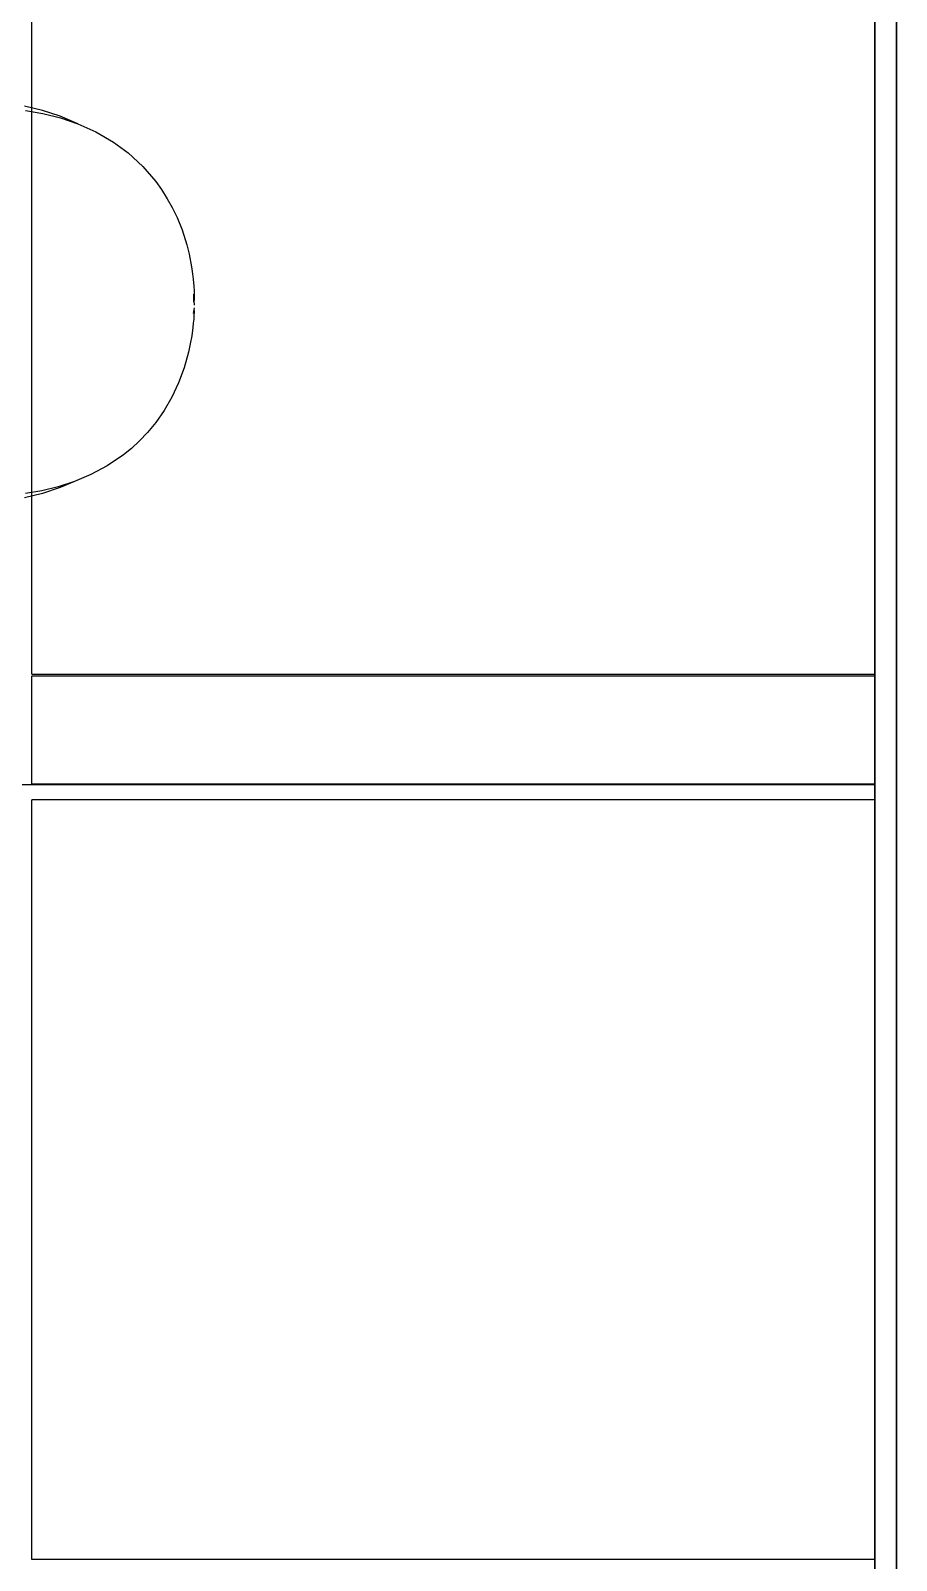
# Model space of a CAD drawing. Header units: metres. Extents: x 62 to 334, y -352 to -102.
# Drawn here: x 86.02 to 101.98, y -178.31 to -150.09 of the extents above; entities that cross this region are included whole.
import ezdxf

# ---------------------------------------------------------------- set-up
doc = ezdxf.new("R2010")
doc.units = ezdxf.units.M

msp = doc.modelspace()

# ---------------------------------------------------------------- linework, layer by layer
for p, q in [((101.985, -191.997), (101.985, -147.997)), ((86.044, -161.961), (86.044, -148.392)), ((101.585, -197.948), (101.585, -148.392)), ((101.985, -148.392), (101.985, -197.948)), ((86.243, -151.563), (85.912, -151.482)), ((85.931, -151.562), (86.252, -151.617)), ((86.566, -151.671), (86.243, -151.563)), ((86.252, -151.617), (86.575, -151.698)), ((86.893, -151.807), (86.566, -151.671)), ((86.575, -151.698), (86.893, -151.807)), ((86.893, -151.807), (87.227, -151.957)), ((87.227, -151.957), (87.552, -152.147)), ((87.552, -152.147), (87.823, -152.347)), ((87.823, -152.347), (88.092, -152.594)), ((88.092, -152.594), (88.33, -152.872)), ((88.33, -152.872), (88.438, -153.024)), ((88.438, -153.024), (88.544, -153.192)), ((88.544, -153.192), (88.633, -153.352)), ((88.633, -153.352), (88.723, -153.54)), ((88.723, -153.54), (88.815, -153.767)), ((88.815, -153.767), (88.902, -154.04)), ((88.902, -154.04), (88.946, -154.216)), ((88.946, -154.216), (88.99, -154.446)), ((88.99, -154.446), (89.009, -154.579)), ((89.009, -154.579), (89.02, -154.674)), ((89.02, -154.674), (89.031, -154.806)), ((89.031, -154.806), (89.036, -154.888)), ((89.036, -154.888), (89.032, -155.097)), ((89.039, -155.204), (89.02, -155.308)), ((89.032, -154.954), (89.04, -155.019)), ((89.032, -155.097), (89.032, -154.954)), ((89.032, -155.097), (89.041, -155.125)), ((89.04, -155.019), (89.041, -155.048)), ((89.041, -155.048), (89.041, -155.069)), ((89.041, -155.125), (89.041, -155.155)), ((89.023, -155.489), (89.015, -155.566)), ((89.03, -155.411), (89.023, -155.489)), ((89.035, -155.333), (89.03, -155.411)), ((89.037, -155.294), (89.035, -155.333)), ((89.038, -155.254), (89.037, -155.294)), ((88.994, -155.719), (88.968, -155.871)), ((89.015, -155.566), (88.994, -155.719)), ((88.936, -156.02), (88.854, -156.311)), ((88.968, -155.871), (88.936, -156.02)), ((88.854, -156.311), (88.75, -156.591)), ((88.75, -156.591), (88.626, -156.854)), ((88.626, -156.854), (88.485, -157.098)), ((88.485, -157.098), (88.33, -157.321)), ((88.33, -157.321), (88.18, -157.505)), ((88.03, -157.661), (87.882, -157.797)), ((88.18, -157.505), (88.03, -157.661)), ((87.734, -157.917), (87.436, -158.12)), ((87.882, -157.797), (87.734, -157.917)), ((87.135, -158.282), (86.834, -158.409)), ((87.436, -158.12), (87.135, -158.282)), ((86.233, -158.581), (85.931, -158.632)), ((86.533, -158.508), (86.233, -158.581)), ((86.566, -158.522), (86.243, -158.63)), ((86.834, -158.409), (86.533, -158.508)), ((86.834, -158.409), (86.566, -158.522)), ((86.243, -158.63), (85.912, -158.711)), ((86.044, -161.961), (101.585, -161.961)), ((86.044, -161.997), (86.044, -162.001)), ((86.044, -161.997), (101.585, -161.997)), ((86.044, -163.991), (86.044, -162.001)), ((101.585, -162.001), (86.044, -162.001)), ((83.002, -163.997), (101.585, -163.997)), ((83.002, -163.997), (101.585, -163.997)), ((101.585, -163.991), (86.044, -163.991)), ((101.585, -164.283), (86.044, -164.283)), ((86.044, -178.292), (86.044, -164.283)), ((86.044, -178.292), (101.585, -178.292)), ((86.044, -178.296), (86.044, -178.292)), ((101.585, -178.296), (86.044, -178.296))]:
    msp.add_line(p, q)
msp.add_lwpolyline([(101.985, -183.494), (101.985, -148.392), (101.868, -148.392), (101.585, -148.392), (101.585, -162.846), (101.585, -197.948), (101.701, -197.948), (101.985, -197.948)], close=True)
msp.add_lwpolyline([(101.985, -183.494), (101.985, -148.392), (101.868, -148.392), (101.585, -148.392), (101.585, -162.846), (101.585, -197.948), (101.701, -197.948), (101.985, -197.948)], close=True)

doc.saveas('drawing.dxf')
